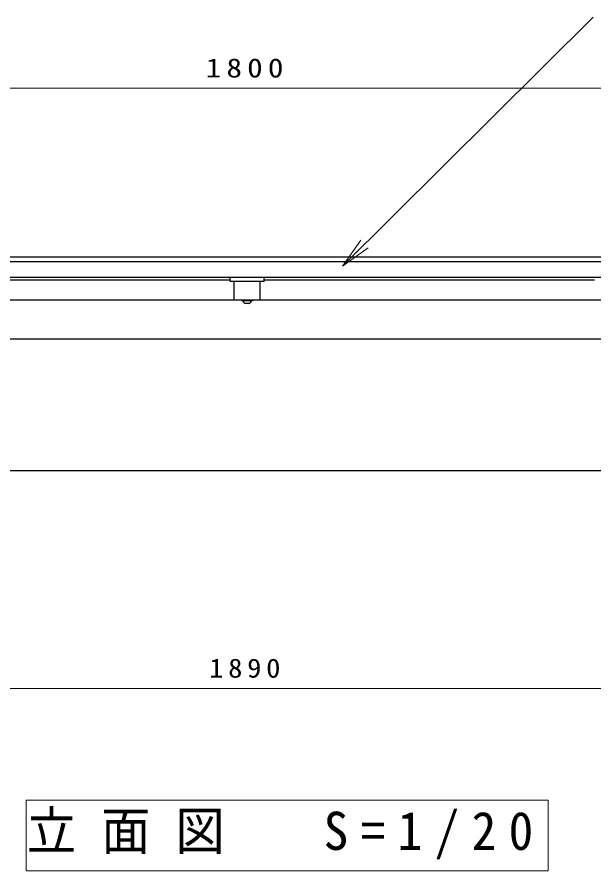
# Model space of a CAD drawing. Units: millimetres on the paper, scale 1:20. Extents: x -365 to 0, y 0 to 257.
# Drawn here: x -253 to -197.6, y 69.2 to 151.2 of the extents above; entities that cross this region are included whole.
import ezdxf

# ---------------------------------------------------------------- set-up
doc = ezdxf.new("R2010")
doc.units = ezdxf.units.MM
doc.layers.add('1_20', color=7, linetype='Continuous', lineweight=25)
doc.styles.add('ＭＳ ゴシック', font='')
doc.styles.get('ＭＳ ゴシック').set_extended_font_data('MS Gothic')

# ---------------------------------------------------------------- blocks, each defined once
blk = doc.blocks.new('open_arrow')
at = {"color": 0, "linetype": 'Continuous', "lineweight": -2}
blk.add_lwpolyline([(7.5, 1.25), (0, 0), (7.5, -1.25)], dxfattribs=at)

msp = doc.modelspace()

# ---------------------------------------------------------------- linework, layer by layer
at = {"layer": '1_20', "lineweight": 13}
for p, q in [((-221.754, 127.284), (-197.657, 151.177)), ((-275.907, 144.35), (-185.907, 144.35)), ((-183.657, 86.746), (-278.157, 86.746)), ((-252.133, 76.033), (-252.133, 69.227)), ((-201.993, 76.033), (-252.133, 76.033)), ((-201.993, 69.227), (-201.993, 76.033)), ((-252.133, 69.227), (-201.993, 69.227))]:
    msp.add_line(p, q, dxfattribs=at)
at = {"layer": '1_20'}
for p, q in [((-275.757, 128.162), (-186.057, 128.162)), ((-275.757, 127.722), (-186.057, 127.722)), ((-275.757, 126.228), (-186.057, 126.228)), ((-232.532, 125.814), (-232.532, 126.228)), ((-229.282, 125.814), (-229.282, 126.228)), ((-264.282, 125.945), (-232.532, 125.945)), ((-229.282, 125.814), (-232.532, 125.814)), ((-232.157, 124.037), (-232.157, 125.814)), ((-229.657, 124.037), (-229.657, 125.814)), ((-229.282, 125.945), (-197.532, 125.945)), ((-276.407, 124.037), (-185.407, 124.037)), ((-231.407, 124.037), (-231.407, 123.954)), ((-230.407, 123.954), (-231.407, 123.954)), ((-230.407, 124.037), (-230.407, 123.954)), ((-230.748, 123.679), (-231.066, 123.679)), ((-276.407, 120.287), (-185.407, 120.287)), ((-274.407, 107.662), (-175.907, 107.662))]:
    msp.add_line(p, q, dxfattribs=at)
for centre, start, end in [((-230.876, 124.145), 202.32069, 247.89415), ((-230.938, 124.145), 292.10585, 337.67931)]:
    msp.add_arc(centre, 0.503, start, end, dxfattribs=at)

# ---------------------------------------------------------------- block references
at = {"layer": '1_20', "lineweight": 13, "xscale": 0.4, "yscale": 0.4, "rotation": 44.8}
msp.add_blockref('open_arrow', (-221.754, 127.284), dxfattribs=at)

# ---------------------------------------------------------------- texts
at = {"layer": '1_20', "style": 'ＭＳ ゴシック'}
for s, insert, char_height, attachment_point in [('\\T1.33;\\W1.2;1800', (-230.907, 145.35), 1.833, 8), ('\\T1.33;\\W1.1;1890', (-230.907, 87.746), 1.833, 8), ('\\T1.5;\\W0.95;立面図\u3000S=1/20', (-252.064, 72.63), 3.666, 4)]:
    msp.add_mtext(s, dxfattribs=dict(at, insert=insert, char_height=char_height, attachment_point=attachment_point))

doc.saveas('drawing.dxf')
